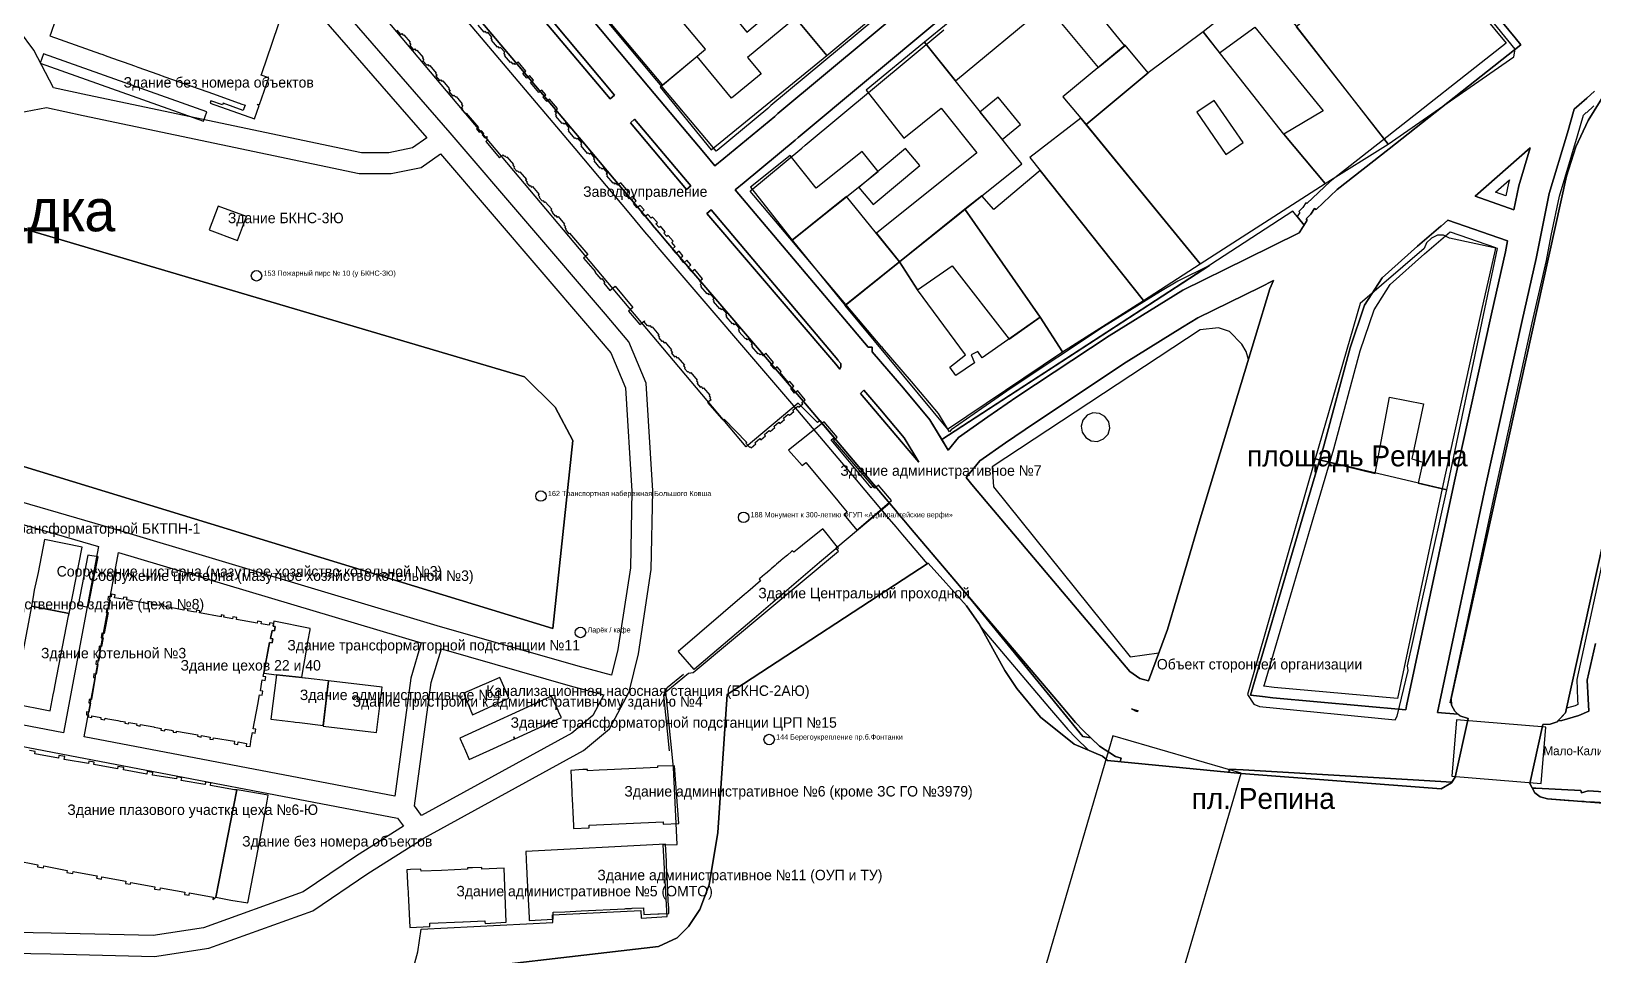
# Model space of a CAD drawing. Extents: x -1571 to 863, y -881 to 2148.
# Drawn here: x -322.6 to 125.2, y -82.1 to 183 of the extents above; entities that cross this region are included whole.
import ezdxf

# ---------------------------------------------------------------- set-up
doc = ezdxf.new("R2010")
doc.units = 0
for name, color, linetype in [('AREAS', 62, 'CONTINUOUS'), ('BRIDGES', 34, 'CONTINUOUS'), ('BUILDINGS_CONTEXT', 9, 'CONTINUOUS'), ('BUILDINGS_SHIPYARD', 6, 'CONTINUOUS'), ('FENCE', 1, 'CONTINUOUS'), ('LABELS', 7, 'CONTINUOUS'), ('LAND_EDGE', 8, 'CONTINUOUS'), ('ROADS_CITY', 8, 'CONTINUOUS'), ('ROADS_INTERNAL', 250, 'CONTINUOUS'), ('SIDEWALKS', 9, 'CONTINUOUS'), ('WATER', 5, 'CONTINUOUS'), ('ZONE_SHIPYARD', 1, 'CONTINUOUS')]:
    doc.layers.add(name, color=color, linetype=linetype)

msp = doc.modelspace()

# ---------------------------------------------------------------- linework, layer by layer
at = {"layer": 'AREAS'}
for points in [[(-241.167, 263.913), (-239.927, 262.46), (-239.94, 262.449), (-210.148, 227.112), (-156.692, 163.686), (-155.46, 164.698), (-196.944, 214.404), (-219.633, 241.191), (-232.439, 256.297), (-239.119, 264.246), (-240.2, 264.3)], [(-61.655, 65.979), (-59.83, 62.923), (-56.89, 66.532), (-48.459, 72.401), (-40.117, 78.13), (-13.634, 95.685), (2.64, 105.831), (7.433, 108.749), (25.709, 117.736), (40.792, 125.198), (42.201, 127.417), (39, 131.4)], [(-54.616, 55.074), (-52.524, 52.458), (-7.723, -0.57), (-4.907, -2.592), (-2.406, -3.313), (0.722, 5.233), (3.027, 11.477), (8.553, 30.223), (12.161, 42.25), (28.261, 95.55), (32.338, 109.139), (33.455, 111.527), (29.691, 109.664), (11.767, 100.851), (7.36, 98.169), (-8.766, 88.115), (-35.083, 70.67), (-43.341, 64.999), (-50.71, 59.868)], [(-47.2, 58.1), (-46.8, 52.4), (-7.6, 3.6), (0.533, 4.716), (0.722, 5.233), (3.027, 11.477), (8.553, 30.223), (12.161, 42.25), (26.255, 88.909), (25.6, 91.2), (24.4, 93.3), (20.8, 96.9), (17.7, 98), (12.4, 97.4)], [(-54.495, 21.537), (-21.2, -19.2), (-18.943, -19.605), (-21.08, -17.521), (-23.309, -15.181), (-28.437, -9.129)]]:
    msp.add_lwpolyline(points, close=True, dxfattribs=at)
at = {"layer": 'BRIDGES'}
for points in [[(111.462, -16.527), (85.862, -14.427), (84.538, -30.573), (110.138, -32.673)], [(3.277, -101.087), (24.177, -29.787), (-12.577, -19.013), (-33.477, -90.313)]]:
    msp.add_lwpolyline(points, close=True, dxfattribs=at)
at = {"layer": 'BUILDINGS_CONTEXT'}
for points in [[(64.9, 204.1), (39.9, 184.3), (66.3, 150.6), (102.3, 175.7), (102.7, 177.9), (47.9, 245.3), (33, 233.3), (42.4, 221.6), (29.2, 211), (20, 222.5), (14, 217.7), (27.5, 200.8), (32.8, 193.6), (38.6, 198.6), (38.7, 200.5), (56.7, 214.8)], [(-178.183, 211.098), (-141.649, 167.539), (-129.367, 177.841), (-165.9, 221.4)], [(-94.6, 176.1), (-78.6, 189.4), (-98.8, 214.1), (-103.5, 210.2), (-93.7, 198.2), (-91.7, 199.8), (-90.9, 198.9), (-101.5, 190.1), (-102.9, 191.8), (-98.2, 195.7), (-106.3, 205.4), (-113.8, 199.2)], [(-32.7, 207.7), (-66.6, 179.9), (-57.7, 168.8), (-31.6, 190.4), (-16.8, 172.6), (-9.2, 178.8)], [(-117.5, 182.8), (-107.251, 191.341), (-113.8, 199.2), (-124.049, 190.659)], [(48.2, 139.4), (66.3, 150.6), (30.7, 196.6), (13.3, 182.9), (18, 176.8), (28.1, 184.2), (47.7, 160.2), (36.4, 153.5)], [(-131.8, 175.8), (-142.4, 167), (-127.7, 149), (-94.6, 176.1), (-103.6, 186.9), (-117.3, 175.5), (-113.4, 170.8), (-121.9, 163.8)], [(-38.7, 145), (-66.6, 179.9), (-83.3, 166.1), (-72.5, 152.4), (-61.8, 161), (-51.6, 148.2), (-80.4, 125.1), (-73.8, 116.9)], [(48.2, 139.4), (36.4, 153.5), (13.3, 182.9), (-2.5, 171.1), (-20.3, 156.3), (12.4, 116.3)], [(-20.3, 156.3), (-2.5, 171.1), (-9.106, 179.045), (-26.906, 164.245)], [(-39.1, 156.3), (-45.5, 164.1), (-50.727, 159.811), (-44.327, 152.011)], [(11.482, 159.826), (19.8, 147.7), (24.718, 151.074), (16.4, 163.2)], [(12.4, 116.3), (-21.8, 158.1), (-36.4, 146.8), (-3.8, 105.8)], [(-105.1, 147.4), (-116.5, 138.3), (-104.5, 123.1), (-79.9, 142.8), (-84.5, 148.5), (-97.6, 138)], [(-71.997, 149.402), (-85.4, 138.2), (-81.303, 133.298), (-67.9, 144.5)], [(-3.8, 105.8), (-33.4, 143.1), (-46.7, 131.9), (-50.2, 135.8), (-55, 132), (-33.4, 101), (-27, 91.1)], [(-104.5, 123.1), (-89.353, 104.341), (-73.8, 116.9), (-88.947, 135.659)], [(-58.7, 115.7), (-42.3, 94.7), (-33.4, 101), (-55, 132), (-73.8, 116.9), (-68.6, 108.9)], [(76.6, 120.7), (58.3, 104.9), (45.4, 60.4), (62.6, 56.2), (66.7, 78.1), (76.4, 76.2), (73.1, 60.4), (76.2, 59.4), (74.9, 53.4), (83.1, 51.5), (97.6, 120.7), (83.9, 123.7), (82.2, 124.5), (80.4, 124.5), (78.7, 123.7), (77.3, 122.3)], [(-60, 68.9), (-27, 91.1), (-33.4, 101), (-50.1, 89.4), (-51.3, 91.2), (-53.2, 90.2), (-52.3, 87.9), (-57.6, 84.3), (-59.3, 86.7), (-54.8, 90.2), (-68.6, 108.9), (-73.8, 116.9), (-89.4, 104.4)], [(-17, 65.4), (-15.3, 66.1), (-14, 67.5), (-13.5, 69.2), (-13.8, 71), (-14.9, 72.5), (-16.4, 73.4), (-18.3, 73.6), (-20, 72.9), (-21.2, 71.5), (-21.7, 69.8), (-21.4, 68), (-20.4, 66.5), (-18.8, 65.6)], [(27.8, -10), (29.4, -10.6), (68.3, -14.5), (68.9, -13.4), (72, -0.3), (71.8, 1), (83.1, 51.5), (45.4, 60.4), (26, -7.2)]]:
    msp.add_lwpolyline(points, close=True, dxfattribs=at)
at = {"layer": 'BUILDINGS_SHIPYARD'}
for points in [[(-315.74, 185.99), (-317.01, 182.4), (-317.25, 181.69), (-302.79, 176.55), (-302.42, 176.41), (-300.65, 175.78), (-297.71, 174.74), (-295.95, 174.11), (-293.03, 173.08), (-292.03, 172.72), (-286.37, 170.71), (-284.33, 169.98), (-270.41, 165.03), (-263.27, 162.49), (-262.91, 162.36), (-262.53, 162.23), (-261.35, 161.81), (-261.68, 160.89), (-261.88, 160.33), (-267.59, 162.36), (-267.76, 161.88), (-271.11, 163.08), (-271.36, 162.37), (-258.67, 157.86), (-257.29, 161.73), (-257.79, 161.89), (-257.7, 162.12), (-257.21, 161.97), (-254.48, 169.68), (-256.68, 170.43), (-256.51, 170.92), (-253.54, 179.65), (-251.64, 185.24)], [(-217.86, 183.37), (-216.76, 182.08), (-216.44, 182.35), (-216.03, 181.86), (-215.83, 182.02), (-214.03, 179.88), (-214.21, 179.72), (-213.79, 179.22), (-214.11, 178.95), (-213.03, 177.67), (-212.71, 177.94), (-212.29, 177.45), (-212.1, 177.61), (-210.29, 175.47), (-210.48, 175.31), (-210.06, 174.81), (-210.38, 174.54), (-209.28, 173.25), (-208.96, 173.53), (-208.54, 173.03), (-208.35, 173.18), (-206.54, 171.04), (-206.72, 170.88), (-206.3, 170.38), (-206.62, 170.11), (-205.52, 168.81), (-205.2, 169.09), (-204.8, 168.61), (-204.61, 168.77), (-202.81, 166.65), (-203, 166.48), (-202.58, 165.97), (-202.89, 165.7), (-201.81, 164.43), (-201.49, 164.69), (-201.05, 164.18), (-200.86, 164.34), (-199.07, 162.24), (-199.3, 162.04), (-198.88, 161.55), (-199.32, 161.18), (-198.99, 160.77), (-199.17, 160.52), (-198.18, 159.38), (-197.98, 159.54), (-194.46, 155.46), (-194.99, 155), (-194.23, 154.12), (-193.7, 154.59), (-192.92, 153.68), (-193.35, 153.3), (-192.6, 152.42), (-192.16, 152.8), (-191.93, 152.54), (-192.12, 152.38), (-191.78, 151.97), (-192.35, 151.44), (-188.42, 146.72), (-187.44, 147.57), (-187.09, 147.17), (-186.91, 147.33), (-186.45, 146.8), (-186.27, 146.96), (-184.4, 144.77), (-184.59, 144.6), (-184.12, 144.06), (-184.3, 143.89), (-183.43, 142.88), (-183.25, 143.03), (-182.79, 142.49), (-182.58, 142.67), (-180.71, 140.47), (-180.93, 140.3), (-180.49, 139.78), (-180.68, 139.63), (-179.82, 138.63), (-179.65, 138.78), (-179.21, 138.26), (-178.97, 138.46), (-177.07, 136.24), (-177.32, 136.03), (-176.87, 135.5), (-177.04, 135.36), (-176.18, 134.35), (-176.02, 134.49), (-175.54, 133.92), (-175.28, 134.14), (-173.41, 131.95), (-173.68, 131.74), (-173.19, 131.17), (-173.35, 131.03), (-172.49, 130.01), (-172.3, 130.18), (-171.84, 129.63), (-171.58, 129.85), (-169.74, 127.69), (-169.99, 127.48), (-169.52, 126.9), (-169.71, 126.74), (-169.41, 126.38), (-169.53, 126.17), (-168.52, 124.97), (-168.32, 125.15), (-163.13, 119), (-164.29, 117.93), (-160.97, 114.08), (-161.12, 113.94), (-159.38, 111.88), (-159.12, 112.09), (-158.2, 111.01), (-158.47, 110.78), (-156.74, 108.71), (-155.3, 109.91), (-150.16, 103.81), (-151.46, 102.71), (-148.19, 98.88), (-146.89, 99.98), (-146.81, 99.89), (-147.03, 99.71), (-146.09, 98.58), (-145.87, 98.76), (-145.58, 98.42), (-145.36, 98.61), (-144.86, 98.03), (-144.64, 98.22), (-142.78, 96), (-143, 95.82), (-142.52, 95.25), (-142.75, 95.07), (-141.89, 94.07), (-141.67, 94.25), (-141.2, 93.7), (-140.97, 93.88), (-139.1, 91.65), (-139.32, 91.46), (-138.85, 90.89), (-139.07, 90.7), (-138.21, 89.69), (-137.99, 89.87), (-137.52, 89.31), (-137.29, 89.5), (-135.4, 87.26), (-135.64, 87.07), (-135.15, 86.5), (-135.36, 86.32), (-134.51, 85.3), (-134.3, 85.48), (-133.82, 84.92), (-133.59, 85.11), (-131.76, 82.93), (-131.99, 82.75), (-131.52, 82.18), (-131.73, 82), (-130.86, 80.98), (-130.65, 81.16), (-130.29, 80.73), (-130.18, 80.59), (-129.95, 80.78), (-128.14, 78.64), (-128.36, 78.45), (-127.9, 77.89), (-128.11, 77.71), (-127.78, 77.31), (-128.76, 76.52), (-124.73, 71.83), (-124.66, 71.9), (-124.28, 71.52), (-124.04, 71.76), (-117.49, 65.1), (-117.81, 64.92), (-116.78, 63.7), (-116.57, 63.88), (-116.27, 63.54), (-114.95, 64.68), (-115.24, 65.02), (-113.83, 66.22), (-113.53, 65.88), (-112.19, 67.03), (-112.49, 67.37), (-111.08, 68.56), (-110.8, 68.22), (-109.46, 69.35), (-109.75, 69.7), (-108.36, 70.89), (-108.07, 70.55), (-106.75, 71.67), (-107.04, 72.02), (-105.63, 73.22), (-105.33, 72.88), (-104.03, 73.99), (-104.31, 74.34), (-102.91, 75.54), (-102.62, 75.2), (-101.42, 76.21), (-101.71, 76.55), (-100.77, 77.36), (-103.02, 79.99), (-103.84, 79.27), (-104.92, 80.53), (-104.08, 81.24), (-105.23, 82.58), (-105.56, 82.29), (-108, 85.15), (-107.68, 85.45), (-108.8, 86.78), (-109.62, 86.07), (-110.7, 87.32), (-109.87, 88.03), (-112.11, 90.66), (-112.86, 89.92), (-113.39, 90.53), (-113.72, 90.23), (-114.08, 90.65), (-114.28, 90.48), (-116.1, 92.62), (-115.9, 92.8), (-116.26, 93.21), (-115.92, 93.51), (-117.05, 94.85), (-117.4, 94.55), (-117.73, 94.94), (-117.93, 94.79), (-119.78, 96.95), (-119.58, 97.13), (-119.92, 97.52), (-119.58, 97.82), (-120.7, 99.15), (-121.06, 98.85), (-121.39, 99.28), (-121.6, 99.11), (-123.43, 101.25), (-123.23, 101.41), (-123.57, 101.82), (-123.23, 102.12), (-124.37, 103.46), (-124.71, 103.17), (-125.06, 103.58), (-125.26, 103.4), (-127.09, 105.56), (-126.89, 105.72), (-127.23, 106.13), (-126.89, 106.43), (-128.02, 107.77), (-128.36, 107.47), (-128.7, 107.87), (-128.9, 107.7), (-130.74, 109.86), (-130.54, 110.03), (-130.89, 110.43), (-130.54, 110.73), (-131.06, 111.35), (-130.21, 112.05), (-132.46, 114.69), (-133.3, 113.98), (-134.4, 115.29), (-133.57, 115.99), (-134.7, 117.33), (-135.55, 116.62), (-136.64, 117.92), (-135.82, 118.63), (-136.95, 119.97), (-137.79, 119.26), (-138.89, 120.56), (-138.06, 121.27), (-139.02, 122.41), (-138.59, 122.78), (-140.05, 124.48), (-140.48, 124.12), (-141.31, 125.1), (-140.89, 125.47), (-142.27, 127.09), (-142.68, 126.71), (-143.57, 127.75), (-143.15, 128.13), (-144.53, 129.75), (-144.96, 129.39), (-145.89, 130.48), (-146.44, 130), (-146.68, 130.28), (-146.96, 130.04), (-147.82, 131.06), (-146.99, 131.76), (-148.1, 133.08), (-148.93, 132.36), (-150.03, 133.65), (-149.2, 134.36), (-150.32, 135.68), (-151.15, 134.97), (-152.24, 136.24), (-151.41, 136.96), (-153.63, 139.57), (-154.46, 138.88), (-154.99, 139.49), (-155.32, 139.19), (-155.67, 139.6), (-155.87, 139.43), (-157.69, 141.57), (-157.48, 141.74), (-157.83, 142.15), (-157.5, 142.45), (-158.63, 143.78), (-158.97, 143.49), (-159.32, 143.89), (-159.52, 143.73), (-161.32, 145.86), (-161.13, 146.03), (-161.48, 146.44), (-161.14, 146.73), (-162.26, 148.06), (-162.61, 147.76), (-162.95, 148.17), (-163.14, 148), (-164.98, 150.15), (-164.77, 150.31), (-165.12, 150.74), (-164.78, 151.02), (-165.91, 152.34), (-166.25, 152.06), (-166.59, 152.45), (-166.8, 152.3), (-168.61, 154.42), (-168.41, 154.6), (-168.76, 155), (-168.42, 155.3), (-169.54, 156.62), (-169.88, 156.33), (-170.22, 156.74), (-170.42, 156.57), (-172.23, 158.7), (-172.04, 158.86), (-172.38, 159.28), (-172.05, 159.57), (-172.56, 160.18), (-171.8, 160.9), (-174.04, 163.54), (-174.87, 162.83), (-175.95, 164.09), (-175.12, 164.81), (-176.27, 166.16), (-177.11, 165.46), (-179.54, 168.33), (-178.7, 169.03), (-179.79, 170.3), (-180.61, 169.61), (-181.69, 170.88), (-180.87, 171.58), (-183.1, 174.21), (-183.93, 173.52), (-184.22, 173.86), (-184.53, 173.62), (-185.07, 174.26), (-185.28, 174.08), (-186.96, 176.07), (-186.75, 176.25), (-187.2, 176.78), (-186.92, 177.03), (-188.09, 178.4), (-188.38, 178.15), (-188.83, 178.68), (-189.03, 178.5), (-190.69, 180.47), (-190.49, 180.64), (-190.89, 181.11), (-190.6, 181.36), (-191.79, 182.75), (-192.07, 182.51), (-192.49, 183), (-192.79, 182.75), (-194.52, 184.78)], [(-327.52, -54.7), (-320.73, -56), (-320.8, -56.62), (-319.12, -56.93), (-319, -56.32), (-312.32, -57.64), (-312.42, -58.24), (-310.73, -58.56), (-310.62, -57.91), (-303.84, -59.19), (-303.77, -59.2), (-303.89, -59.89), (-302.44, -60.13), (-302.35, -59.48), (-295.5, -60.74), (-295.61, -61.36), (-294.18, -61.6), (-294.09, -61.06), (-287.18, -62.33), (-287.28, -62.97), (-285.7, -63.21), (-285.6, -62.6), (-278.6, -63.86), (-278.72, -64.54), (-277.36, -64.77), (-277.26, -64.07), (-270.46, -65.29), (-270.57, -65.96), (-269.74, -65.34), (-263.7, -34.5), (-264.41, -34.49), (-271.2, -33.3), (-271.12, -32.53), (-272.64, -32.3), (-272.73, -33.01), (-272.91, -32.98), (-279.61, -31.85), (-279.5, -31.05), (-280.89, -30.82), (-281, -31.4), (-287.89, -30.29), (-287.81, -29.59), (-289.39, -29.31), (-289.53, -30.03), (-296.19, -28.79), (-296.1, -28.17), (-297.83, -27.87), (-297.93, -28.51), (-304.73, -27.29), (-304.63, -26.56), (-306.1, -26.26), (-306.24, -26.98), (-313.15, -25.81), (-313.02, -24.97), (-314.68, -24.67), (-314.82, -25.44), (-321.57, -24.23), (-321.45, -23.53), (-323.09, -23.23)]]:
    msp.add_lwpolyline(points, dxfattribs=at)
for points in [[(-320.05, 173.84), (-273.21, 157.19), (-272.249, 159.893), (-319.089, 176.543)], [(-260.919, 129.86), (-269.08, 132.9), (-271.621, 126.08), (-263.46, 123.04)], [(-105.55, 62.93), (-101.65, 58.46), (-100.63, 59.37), (-91.37, 48.23), (-91.19, 48), (-89.24, 45.66), (-88.76, 45.1), (-89.66, 44.29), (-85.96, 39.94), (-76.06, 48.42), (-78.84, 51.73), (-79.79, 52.86), (-80.84, 52.01), (-82.71, 54.19), (-92.64, 65.74), (-91.64, 66.63), (-95.38, 70.98)], [(-95.77, 40.34), (-101.59, 35.62), (-102.62, 34.79), (-104.06, 33.63), (-104.46, 34.03), (-104.7, 33.82), (-105.91, 32.79), (-106.28, 32.47), (-107.63, 31.32), (-107.89, 31.1), (-108.98, 30.17), (-109.41, 29.8), (-110.56, 28.82), (-110.94, 28.5), (-112.16, 27.45), (-112.44, 27.21), (-113.78, 26.08), (-114.01, 25.87), (-113.64, 25.42), (-117.26, 22.3), (-118.23, 21.46), (-137.24, 5.1), (-132.72, -0.01), (-132.53, 0.16), (-115.46, 14.72), (-96.66, 30.75), (-92, 34.72), (-91.71, 34.42), (-91.29, 34.82), (-91.53, 35.08), (-95.65, 40.2)], [(-321.75, 22.72), (-322.19, 20.29), (-322.57, 18.17), (-311.78, 16.04), (-308.07, 35.09), (-318.84, 37.28), (-320.66, 27.83)], [(-306.3, 17.9), (-305.04, 24.25), (-303.46, 32.27), (-306.42, 32.8), (-308.12, 23.87), (-309.15, 18.43)], [(-327.81, -9.79), (-317.22, -11.85), (-316.33, -7.29), (-316.08, -6), (-315.89, -5.02), (-315.85, -4.85), (-311.91, 15.37), (-311.78, 16.04), (-322.57, 18.17)], [(-276.67, 16.62), (-277.78, 16.83), (-277.73, 17.28), (-278.77, 17.43), (-278.85, 17.01), (-284.72, 18.1), (-284.62, 18.65), (-285.77, 18.84), (-285.87, 18.29), (-288.12, 18.69), (-288.04, 19.25), (-289.19, 19.45), (-289.29, 18.86), (-289.89, 18.98), (-295.28, 19.97), (-295.17, 20.59), (-296.14, 20.75), (-296.25, 20.13), (-298.72, 20.58), (-298.59, 21.4), (-299.66, 21.54), (-299.76, 20.8), (-300.57, 20.87), (-300.67, 19.94), (-300, 19.83), (-300.46, 17.34), (-300.91, 17.43), (-301.1, 16.37), (-300.6, 16.29), (-301.69, 10.34), (-302.41, 10.38), (-302.57, 9.09), (-302.03, 9.02), (-302.44, 6.62), (-303.13, 6.7), (-303.23, 5.51), (-302.82, 5.46), (-302.94, 4.66), (-303.19, 3.09), (-303.3, 2.35), (-304, 2.44), (-304.11, 1.49), (-303.58, 1.41), (-303.99, -1.32), (-304.66, -1.23), (-304.81, -2.28), (-304.26, -2.35), (-305.39, -8.66), (-306.01, -8.58), (-306.14, -9.57), (-305.66, -9.65), (-306.09, -12.22), (-306.75, -12.17), (-306.82, -13.03), (-306.22, -13.06), (-306.32, -13.59), (-305.29, -13.79), (-305.24, -13.32), (-302.63, -13.78), (-302.7, -14.26), (-301.55, -14.49), (-301.48, -14), (-300.64, -14.16), (-297.78, -14.69), (-297.09, -14.82), (-296.29, -14.97), (-295.71, -15.07), (-295.77, -15.45), (-294.75, -15.61), (-294.68, -15.23), (-292.35, -15.6), (-292.44, -16.03), (-291.41, -16.24), (-291.34, -15.78), (-287.46, -16.5), (-287.43, -16.51), (-286.34, -16.71), (-285.37, -16.9), (-285.45, -17.41), (-284.32, -17.59), (-284.25, -17.16), (-282.55, -17.46), (-281.92, -17.58), (-281.97, -17.95), (-281.02, -18.1), (-280.95, -17.7), (-274.88, -18.75), (-274.93, -19.18), (-273.88, -19.39), (-273.81, -18.96), (-271.31, -19.47), (-271.4, -19.97), (-270.47, -20.14), (-270.37, -19.59), (-264.36, -20.61), (-264.46, -21.3), (-263.43, -21.49), (-263.33, -20.79), (-260.94, -21.24), (-261.03, -21.96), (-259.88, -22.1), (-259.81, -21.54), (-259.64, -20.61), (-259.54, -20.04), (-259.21, -18.12), (-258.42, -18.24), (-258.25, -17.15), (-259, -17.04), (-257.7, -10.01), (-257.18, -7.24), (-256.41, -7.35), (-256.24, -6.23), (-256.92, -6.12), (-256.4, -3.02), (-255.56, -3.18), (-255.4, -2.11), (-256.15, -1.99), (-255.98, -1.11), (-255.48, 1.52), (-254.3, 7.74), (-253.56, 7.64), (-253.38, 8.77), (-254, 8.89), (-253.53, 11.21), (-252.86, 11.08), (-252.67, 12.29), (-253.25, 12.39), (-253.14, 13.22), (-254.26, 13.41), (-254.4, 12.68), (-256.7, 13.11), (-256.61, 13.66), (-257.78, 13.85), (-257.85, 13.28), (-263.75, 14.35), (-263.68, 14.92), (-264.8, 15.09), (-264.9, 14.53), (-267.41, 14.97), (-267.34, 15.51), (-268.15, 15.66), (-268.22, 15.12), (-274.39, 16.21), (-274.3, 16.77), (-275.29, 16.95), (-275.39, 16.38), (-276.07, 16.51), (-276.65, 16.62)], [(-253.25, 12.39), (-252.67, 12.29), (-252.86, 11.08), (-253.53, 11.21), (-254, 8.89), (-253.38, 8.77), (-253.56, 7.64), (-254.3, 7.74), (-255.37, 2.11), (-255.48, 1.52), (-255.98, -1.11), (-252.3, -1.53), (-245.08, -2.36), (-244.76, -0.51), (-244.19, 2.77), (-243.82, 4.93), (-243.65, 5.91), (-243.3, 7.9), (-242.71, 11.32), (-242.63, 11.77), (-253.05, 13.83), (-253.14, 13.22)], [(0, 0), (0, 0), (0, 0), (0, 0)], [(-253.96, -14.22), (-247.44, -15.03), (-247, -15.09), (-245.74, -15.24), (-238.93, -16.09), (-237.41, -3.29), (-244.04, -2.48), (-244.22, -2.46), (-244.87, -2.39), (-245.08, -2.36), (-252.3, -1.53)], [(-222.076, -5.131), (-237.41, -3.29), (-238.964, -16.239), (-223.63, -18.08)], [(-198.31, -7.62), (-196.12, -12.98), (-192.96, -11.54), (-191.56, -10.91), (-185.69, -8.24), (-187.17, -4.93), (-188.35, -2.27), (-192.27, -4.01), (-193.38, -4.5), (-198.64, -6.83)], [(-198.18, -23.3), (-197.1, -25.79), (-190.1, -22.68), (-184.12, -19.94), (-184.27, -19.37), (-184.02, -19.89), (-174.69, -15.61), (-170.66, -13.83), (-171.37, -12.31), (-171.64, -11.73), (-171.91, -11.14), (-172.44, -10), (-173.55, -7.63), (-199.78, -19.69), (-198.92, -21.63), (-198.61, -22.33), (-198.44, -22.71), (-198.18, -23.3)], [(-157.57, -28.79), (-159.84, -28.9), (-163.15, -29.05), (-163.15, -28.69), (-164.54, -28.68), (-167.96, -28.95), (-167.68, -35.1), (-167.66, -35.38), (-167.64, -35.76), (-167.57, -37.31), (-167.5, -38.88), (-167.41, -40.99), (-167.23, -44.79), (-167.2, -45.57), (-162.73, -45.42), (-162.73, -44.63), (-141.49, -43.68), (-141.47, -44.39), (-137.04, -44.17), (-138.24, -27.6), (-143.08, -27.77), (-143.1, -28.12)], [(-265.4, -66.17), (-260.52, -66.93), (-258.55, -56.49), (-256.86, -47.56), (-256.57, -46.05), (-255.01, -37.81), (-254.68, -36.05), (-262.99, -34.64), (-263.7, -34.5), (-269.74, -65.34), (-268.75, -65.53)], [(-180.65, -56.77), (-180.63, -57.05), (-180.59, -57.91), (-180.55, -58.74), (-179.92, -71.28), (-179.88, -71.96), (-173.05, -71.58), (-173.07, -69.65), (-169.66, -69.48), (-165.02, -69.24), (-152.52, -68.61), (-152.17, -68.59), (-150.71, -68.52), (-150.36, -68.5), (-147.14, -68.34), (-147.01, -70.26), (-145.09, -70.19), (-143.03, -70.12), (-142.68, -70.11), (-139.83, -70.01), (-139.92, -68.21), (-139.94, -67.86), (-140.21, -62.35), (-140.28, -60.96), (-140.52, -56.3), (-140.58, -55.03), (-140.82, -50.15), (-180.88, -52.24)], [(-198.8, -72.4), (-192.6, -72.14), (-192.59, -72.38), (-192.56, -72.86), (-186.48, -72.51), (-187.08, -57.01), (-193.43, -57.28), (-193.43, -56.77), (-196.15, -56.88), (-197.59, -56.94), (-197.56, -57.29), (-205.06, -57.63), (-210.9, -57.89), (-210.92, -57.32), (-210.93, -57.26), (-213.92, -57.4), (-214.93, -57.45), (-214.64, -63.09), (-214.62, -63.49), (-214.55, -64.93), (-214.52, -65.53), (-214.49, -66.16), (-214.09, -74.02), (-208.36, -73.74), (-208.39, -72.79), (-198.9, -72.4)]]:
    msp.add_lwpolyline(points, close=True, dxfattribs=at)
at = {"layer": 'FENCE'}
msp.add_lwpolyline([(-139.688, -23.322), (-141.302, -7.403), (-140.319, -5.186), (-135.669, -1.394)], dxfattribs=at)
at = {"layer": 'LAND_EDGE'}
for points in [[(-213.6, -87.7), (-142.8, -79.5), (-137.5, -77), (-134.2, -73.7), (-131, -68.8), (-128.3, -61.8), (-125.8, -46.8), (-123.2, -7.2), (-65.5, 30.5), (-54.6, 18.2), (-51, 13.2), (-43.6, -0.3), (-40.1, -5.5), (-33.3, -13.7), (-23.7, -21.4), (-15.6, -24.9), (-14.1, -26.1), (24.2, -29.8), (81.5, -34.2), (84.5, -32.5), (85.5, -30.9), (89.2, -14.1), (86.8, -13.3), (85.4, -12), (84.5, -10.2), (84.4, -8.3), (117.4, 141.5), (120.1, 149.9), (123.6, 157.4), (132.2, 171.3)], [(-359.7, 136.7), (-181.2, 83.9), (-172.5, 75.2), (-167.4, 65.7), (-173.1, 11.7), (-475.4, 104.3)], [(149.2, 133), (117.1, -12.4), (114.7, -15), (112.7, -15.7), (110.6, -15.8), (106.9, -32.7), (108.3, -35.4), (109.9, -36.5), (112, -37.1), (622.9, -76.7)]]:
    msp.add_lwpolyline(points, dxfattribs=at)
at = {"layer": 'OBJECT_POINTS'}
for centre in [(-258.06, 112.89), (-176.53, 49.71), (-118.45, 43.62), (-165.2, 10.6), (-111.12, -20.11)]:
    msp.add_circle(centre, 1.5, dxfattribs=at)
at = {"layer": 'ROADS_CITY'}
for points in [[(-242.43, 265.402), (-242.163, 265.637), (-241.228, 266.105), (-240.973, 266.13), (-240.863, 266.096), (-240.129, 265.448), (-232.439, 256.297), (-219.633, 241.191), (-196.944, 214.404), (-155.46, 164.698), (-156.692, 163.686), (-210.148, 227.112), (-239.94, 262.449), (-239.927, 262.46), (-241.861, 264.727)], [(-150.893, 156.802), (-149.681, 157.798), (-136.739, 142.398), (-133.569, 138.656), (-134.794, 137.637), (-137.831, 141.291)], [(91.211, 135.704), (107.033, 149.603), (103.733, 138.707), (102.324, 131.839)], [(-128.993, 130.756), (-127.758, 131.783), (-91.442, 88.752), (-91.467, 88.73), (-90.6, 87.726), (-90.6, 86.757), (-90.82, 86.121), (-92.006, 87.518), (-92.014, 87.511)], [(26.817, -7.354), (27.953, -3.504), (42.153, 44.695), (47.882, 64.094), (55.444, 92.252), (59.52, 104.481), (64.619, 112.331), (74.707, 121.411), (81.431, 127.163), (81.456, 127.134), (83.441, 128.878), (100.529, 122.934), (99.896, 119.729), (95.908, 101.979), (85.302, 53.953), (71.595, -10.478), (71.366, -11.591), (33.268, -8.136), (30.328, -7.744)], [(-54.616, 55.074), (-50.71, 59.868), (-43.341, 64.999), (-35.083, 70.67), (-8.766, 88.115), (7.36, 98.169), (11.767, 100.851), (29.691, 109.664), (33.455, 111.527), (32.338, 109.139), (28.261, 95.55), (12.161, 42.25), (8.553, 30.223), (3.027, 11.477), (0.722, 5.233), (-2.406, -3.313), (-4.907, -2.592), (-7.723, -0.57), (-52.524, 52.458)], [(-84.914, 79.166), (-83.982, 80.06), (-79.427, 74.783), (-72.379, 66.384), (-68.232, 59.439), (-73.148, 65.312)], [(-7.295, -11.269), (-5.429, -11.808), (-5.546, -12.157), (-6.163, -12)]]:
    msp.add_lwpolyline(points, close=True, dxfattribs=at)
for points in [[(-220.852, 218.088), (-164.553, 151.29), (-148.569, 132.309), (-144.538, 127.458), (-144.57, 127.431), (-142.652, 125.188), (-140.766, 122.919), (-140.734, 122.945), (-100.728, 76.16), (-83.852, 56.288), (-74.46, 45.068), (-74.477, 45.054), (-72.551, 42.787), (-70.642, 40.507), (-70.625, 40.521), (-28.437, -9.129), (-23.309, -15.181), (-21.08, -17.521), (-16.484, -22.002), (-11.837, -25), (-10.209, -25.416), (-10.518, -26.446), (20.586, -29.451), (20.708, -29.01), (20.824, -28.563), (24.749, -28.79), (73.443, -31.689), (84.59, -32.356), (85.5, -30.9), (89.2, -14.1), (86.8, -13.3), (86.27, -12.808), (80.4, -12.346), (80.405, -12.322), (94.098, 52.047), (104.692, 100.021), (108.704, 117.871), (110.112, 125.013), (112.467, 136.493), (117.722, 153.845), (119.617, 160.658), (121.056, 161.922), (121.087, 161.888), (123.26, 163.858), (125.464, 165.794)], [(-68.784, 192.655), (-108.637, 159.41), (-109.531, 158.615), (-124.076, 146.561), (-126.652, 144.414), (-129.861, 148.202), (-145.65, 166.989), (-187.145, 216.708)], [(95.439, 189.924), (102.715, 181.153), (104.34, 179.133), (66.55, 149.285), (51.639, 137.642), (45.646, 131.93), (45.235, 132.191), (44.183, 130.536), (42.764, 129.183), (43.1, 128.831), (40.792, 125.198), (25.709, 117.736), (7.433, 108.749), (2.64, 105.831), (-13.634, 95.685), (-40.117, 78.13), (-48.459, 72.401), (-56.89, 66.532), (-59.83, 62.923), (-65.021, 71.616), (-72.573, 80.617), (-81.6, 91.074), (-81.6, 92.4), (-82.743, 92.4), (-120.841, 137.542), (-118.324, 139.639), (-103.669, 151.785), (-102.763, 152.59), (-63.016, 185.745)], [(125.704, 7.46), (123.379, -3.106), (123.606, -8.431), (123.821, -12.002), (120.904, -13.23), (116.107, -14.601), (114.938, -14.742), (114.7, -15), (112.7, -15.7), (110.6, -15.8), (106.9, -32.7), (107.581, -34.013), (108.634, -34.089), (121.559, -34.735), (121.743, -35.389), (123.642, -34.853), (146.081, -36.285)]]:
    msp.add_lwpolyline(points, dxfattribs=at)
at = {"layer": 'ROADS_INTERNAL'}
for points in [[(-325.942, 183.11), (-315.734, 212.227), (-305.8, 211.438), (-285.282, 204.632), (-275.398, 203.966), (-264.738, 207.63), (-260.278, 211.17), (-249.863, 199.231), (-209.251, 152.45), (-213.313, 149.612), (-220.108, 148.2), (-227.987, 148.2), (-306.474, 164.734), (-316.196, 166.836), (-321.853, 177.601)], [(-307.5, -19.315), (-297.567, 33.569), (-210.834, 7.587), (-213.841, -2.464), (-218.446, -36.358)], [(-212.765, -39.108), (-207.959, -3.736), (-205.076, 5.898), (-167.494, -4.893), (-158.527, -7.242), (-161.681, -13.187), (-167.711, -18.317), (-210.729, -41.901)]]:
    msp.add_lwpolyline(points, close=True, dxfattribs=at)
for points in [[(-378.687, -80.502), (-317.062, -81.599), (-287.307, -82.305), (-271.758, -79.921), (-241.93, -69.195), (-226.159, -58.512), (-210.078, -48.387), (-164.289, -23.283), (-156.919, -17.013), (-151.278, -6.383), (-148.555, 4.511), (-144.904, 28.648), (-144.498, 51.262), (-146.336, 82.087), (-151.313, 93.99), (-158.019, 101.849), (-202.528, 153.859), (-245.337, 203.169)], [(-326.298, 159.656), (-318.247, 161.141), (-307.726, 158.866), (-228.613, 142.2), (-219.492, 142.2), (-210.887, 143.988), (-205.311, 147.883), (-162.581, 97.951), (-156.487, 90.81), (-152.264, 80.713), (-150.502, 51.138), (-150.896, 29.152), (-154.445, 5.689), (-156.275, -1.629), (-165.906, 0.893), (-206.256, 12.479), (-299.051, 40.277), (-441.727, 81.785)], [(-437.873, 74.415), (-303.351, 35.28), (-313.393, -18.187), (-366.218, -8.065)], [(-367.347, -13.958), (-311.564, -24.646), (-217.627, -42.624), (-215.916, -44.972), (-229.441, -53.488), (-244.67, -63.805), (-273.242, -74.079), (-287.693, -76.295), (-316.938, -75.601), (-378.913, -74.498)]]:
    msp.add_lwpolyline(points, dxfattribs=at)
at = {"layer": 'SIDEWALKS'}
for points in [[(-223.146, 216.155), (-166.848, 149.357), (-150.87, 130.384), (-146.819, 125.508), (-146.85, 125.481), (-144.946, 123.255), (-143.074, 121.001), (-143.042, 121.028), (-103.011, 74.214), (-86.145, 54.354), (-76.746, 43.125), (-76.763, 43.111), (-74.844, 40.853), (-72.943, 38.581), (-72.926, 38.595), (-65.852, 30.27), (-65.5, 30.5), (-54.6, 18.2), (-51, 13.2), (-50.369, 12.048), (-30.725, -11.07), (-25.541, -17.187), (-23.214, -19.631), (-19.568, -23.186), (-15.6, -24.9), (-14.1, -26.1), (-10.518, -26.446), (-10.209, -25.416), (-11.837, -25), (-16.484, -22.002), (-18.943, -19.605), (-21.2, -19.2), (-54.495, 21.537), (-70.625, 40.521), (-70.642, 40.507), (-72.551, 42.787), (-74.477, 45.054), (-74.46, 45.068), (-83.852, 56.288), (-100.728, 76.16), (-140.734, 122.945), (-140.766, 122.919), (-142.652, 125.188), (-144.57, 127.431), (-144.538, 127.458), (-148.569, 132.309), (-164.553, 151.29), (-220.852, 218.088)], [(-187.145, 216.708), (-145.65, 166.989), (-129.861, 148.202), (-126.652, 144.414), (-124.076, 146.561), (-109.531, 158.615), (-108.637, 159.41), (-68.784, 192.655)], [(-70.706, 194.958), (-110.595, 161.684), (-111.486, 160.892), (-125.994, 148.868), (-126.286, 148.624), (-127.568, 150.137), (-143.35, 168.916), (-182.908, 216.314)], [(93.132, 188.006), (100.099, 179.607), (64.697, 151.644), (49.676, 139.915), (43.037, 133.587), (42.703, 133.8), (41.848, 132.454), (40.694, 131.355), (40.967, 131.068), (40.216, 129.887), (42.201, 127.417), (43.1, 128.831), (42.764, 129.183), (44.183, 130.536), (45.235, 132.191), (45.646, 131.93), (51.639, 137.642), (66.55, 149.285), (104.34, 179.133), (102.715, 181.153), (95.439, 189.924)], [(-63.016, 185.745), (-102.763, 152.59), (-103.669, 151.785), (-118.324, 139.639), (-120.841, 137.542), (-82.743, 92.4), (-81.6, 92.4), (-81.6, 91.074), (-72.573, 80.617), (-65.021, 71.616), (-61.655, 65.979), (15.075, 115.85), (5.988, 111.382), (1.066, 108.386), (-15.257, 98.209), (-41.795, 80.617), (-50.166, 74.869), (-58.949, 68.754), (-59.45, 68.139), (-62.569, 73.361), (-70.288, 82.561), (-78.6, 92.189), (-78.6, 92.4), (-78.782, 92.4), (-80.395, 94.269), (-116.601, 137.17), (-116.406, 137.332), (-101.714, 149.508), (-100.805, 150.316), (-61.094, 183.442)], [(125.464, 165.794), (123.26, 163.858), (121.087, 161.888), (121.056, 161.922), (119.617, 160.658), (117.722, 153.845), (112.467, 136.493), (110.112, 125.013), (108.704, 117.871), (104.692, 100.021), (94.098, 52.047), (80.405, -12.322), (80.4, -12.346), (86.27, -12.808), (85.4, -12), (84.5, -10.2), (84.471, -9.657), (84.046, -9.624), (97.03, 51.411), (107.621, 99.369), (111.639, 117.252), (113.053, 124.421), (115.378, 135.756), (120.603, 153.008), (122.268, 158.993), (123.071, 159.699), (123.102, 159.665), (125.258, 161.62)], [(148.706, 127.652), (122.773, 8.101), (120.365, -2.843), (120.61, -8.585), (120.699, -10.062), (119.907, -10.395), (117.383, -11.116), (117.1, -12.4), (114.938, -14.742), (116.107, -14.601), (120.904, -13.23), (123.821, -12.002), (123.606, -8.431), (123.379, -3.106), (125.704, 7.46)], [(146.081, -36.285), (123.642, -34.853), (121.743, -35.389), (121.559, -34.735), (108.634, -34.089), (107.581, -34.013), (108.3, -35.4), (109.9, -36.5), (112, -37.1), (117.861, -37.554), (122.419, -37.782), (122.455, -37.91), (123.554, -37.996), (123.964, -37.88), (145.871, -39.278)]]:
    msp.add_lwpolyline(points, dxfattribs=at)
for points in [[(-150.893, 156.802), (-137.831, 141.291), (-134.794, 137.637), (-133.569, 138.656), (-136.739, 142.398), (-149.681, 157.798)], [(91.211, 135.704), (102.324, 131.839), (103.733, 138.707), (107.033, 149.603)], [(97.058, 136.847), (101.115, 140.411), (100.822, 139.444), (100.074, 135.798)], [(-128.993, 130.756), (-92.014, 87.511), (-92.006, 87.518), (-90.82, 86.121), (-90.6, 86.757), (-90.6, 87.726), (-91.467, 88.73), (-91.442, 88.752), (-127.758, 131.783)], [(26.817, -7.354), (30.328, -7.744), (33.268, -8.136), (71.366, -11.591), (71.595, -10.478), (85.302, 53.953), (95.908, 101.979), (99.896, 119.729), (100.529, 122.934), (83.441, 128.878), (81.456, 127.134), (81.431, 127.163), (74.707, 121.411), (64.619, 112.331), (59.52, 104.481), (55.444, 92.252), (47.882, 64.094), (42.153, 44.695), (27.953, -3.504)], [(30.708, -4.768), (30.831, -4.352), (45.03, 43.846), (50.769, 63.28), (58.318, 91.387), (62.245, 103.169), (66.919, 110.366), (76.686, 119.156), (83.411, 124.909), (83.436, 124.88), (84.107, 125.47), (97.081, 120.957), (96.961, 120.348), (92.979, 102.631), (82.37, 54.589), (68.978, -8.362), (33.602, -5.154)], [(-84.914, 79.166), (-73.148, 65.312), (-69.46, 60.906), (-69.206, 61.07), (-72.379, 66.384), (-79.427, 74.783), (-83.982, 80.06)], [(20.586, -29.451), (24.2, -29.8), (81.5, -34.2), (84.5, -32.5), (84.59, -32.356), (73.443, -31.689), (24.749, -28.79), (20.824, -28.563), (20.708, -29.01)]]:
    msp.add_lwpolyline(points, close=True, dxfattribs=at)
at = {"layer": 'WATER'}
for points in [[(132.2, 171.3), (123.6, 157.4), (120.1, 149.9), (117.4, 141.5), (84.4, -8.3), (84.5, -10.2), (85.4, -12), (86.8, -13.3), (89.2, -14.1), (85.5, -30.9), (84.5, -32.5), (81.5, -34.2), (24.2, -29.8), (-14.1, -26.1), (-15.6, -24.9), (-23.7, -21.4), (-33.3, -13.7), (-40.1, -5.5), (-43.6, -0.3), (-51, 13.2), (-54.6, 18.2), (-65.5, 30.5), (-123.2, -7.2), (-125.8, -46.8), (-128.3, -61.8), (-131, -68.8), (-134.2, -73.7), (-137.5, -77), (-142.8, -79.5), (-213.6, -87.7)], [(-475.4, 104.3), (-173.1, 11.7), (-167.4, 65.7), (-172.5, 75.2), (-181.2, 83.9), (-359.7, 136.7)], [(622.9, -76.7), (112, -37.1), (109.9, -36.5), (108.3, -35.4), (106.9, -32.7), (110.6, -15.8), (112.7, -15.7), (114.7, -15), (117.1, -12.4), (149.2, 133)]]:
    msp.add_lwpolyline(points, dxfattribs=at)
at = {"layer": 'ZONE_SHIPYARD'}
for points in [[(-213.6, -87.7), (-211.8, -81), (-210.9, -74.5), (-173.1, -72.6), (-173.2, -70.4), (-147.9, -69.1), (-147.8, -71.3), (-140.4, -70.9), (-141.5, -50.3), (-137.5, -50.2), (-138.5, -28.1), (-140.7, -6.4), (-134.2, -1.1), (-132.9, -0.9), (-91.2, 33.9), (-92, 34.8), (-76.6, 47.7), (-80.9, 52.9), (-81.9, 52.1), (-93.3, 65.8), (-92.4, 66.5), (-96.5, 71.4), (-97.3, 70.8), (-102.8, 76.4), (-117.7, 63.8), (-229, 196.2)], [(-359.7, 136.7), (-181.2, 83.9), (-172.5, 75.2), (-167.4, 65.7), (-173.1, 11.7), (-475.4, 104.3)]]:
    msp.add_lwpolyline(points, dxfattribs=at)

# ---------------------------------------------------------------- texts
at = {"layer": 'LABELS'}
for s, height, p in [('Здание без номера объектов', 3, (-296.149, 166.867)), ('Основная площадка', 12, (-450.639, 125.655)), ('Заводоуправление', 3, (-164.441, 135.539)), ('Здание БКНС-3Ю', 3, (-266.27, 127.97)), ('153 Пожарный пирс № 10 (у БКНС-3Ю)', 1.5, (-256.06, 112.89)), ('площадь Репина', 6, (25.868, 58.233)), ('Здание административное №7', 3, (-90.709, 55.534)), ('162 Транспортная набережная Большого Ковша', 1.5, (-174.53, 49.71)), ('188 Монумент к 300-летию ФГУП «Адмиралтейские верфи»', 1.5, (-116.45, 43.62)), ('Сооружение для трансформаторной БКТПН-1', 3, (-360.545, 38.925)), ('Сооружение цистерна (мазутное хозяйство котельной №3)', 3, (-315.324, 26.636)), ('Сооружение цистерна (мазутное хозяйство котельной №3)', 3, (-306.323, 25.393)), ('Здание Центральной проходной', 3, (-114.224, 20.403)), ('Производственное здание (цеха №8)', 3, (-342.706, 17.22)), ('Ларёк / кафе', 1.5, (-163.2, 10.6)), ('Здание котельной №3', 3, (-319.836, 3.187)), ('Здание трансформаторной подстанции №11', 3, (-249.207, 5.452)), ('Здание цехов 22 и 40', 3, (-279.823, -0.32)), ('Объект сторонней организации', 3, (0, 0)), ('Канализационная насосная станция (БКНС-2АЮ)', 3, (-192.209, -7.596)), ('Здание административное №4', 3, (-245.641, -8.788)), ('Здание пристройки к административному зданию №4', 3, (-230.52, -10.685)), ('Здание трансформаторной подстанции ЦРП №15', 3, (-185.231, -16.723)), ('144 Берегоукрепление пр.б.Фонтанки', 1.5, (-109.12, -20.11)), ('Мало-Калинкин мост', 2.5, (110.8, -24.6)), ('Здание административное №6 (кроме ЗС ГО №3979)', 3, (-152.625, -36.442)), ('пл. Репина', 6, (10, -40)), ('Здание плазового участка цеха №6-Ю', 3, (-312.273, -41.734)), ('Здание без номера объектов', 3, (-262.176, -50.785)), ('Здание административное №11 (ОУП и ТУ)', 3, (-160.357, -60.457)), ('Здание административное №5 (ОМТО)', 3, (-200.757, -65.076))]:
    msp.add_text(s, height=height, dxfattribs=at).set_placement(p)

doc.saveas('drawing.dxf')
